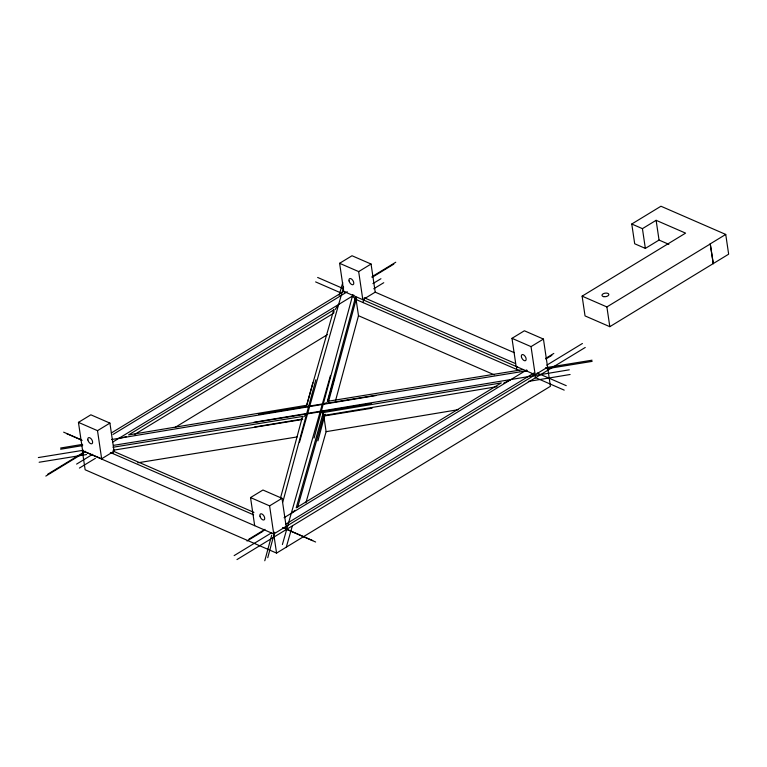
<?xml version="1.0" encoding="UTF-8"?>
<svg xmlns="http://www.w3.org/2000/svg" width="767" height="767" viewBox="0 0 767 767"><rect width="100%" height="100%" fill="white"/><g stroke="black" fill="none" stroke-linecap="round" stroke-linejoin="round"><path stroke-width="1.15" d="M280.454 498.214L302.543 416.462L113.008 447.247M264.778 560.763L271.691 535.184M306.858 405.072L312.869 382.829M267.75 557.714L274.663 532.135M282.774 502.107L315.841 379.78M314.067 438.053L352.839 294.595M317.902 440.891L325.112 414.199M328.42 401.966L356.377 298.545M335.467 400.911L358.496 315.716L355.667 296.599L327.356 401.362L523.276 369.541M339.148 295.314L342.744 282.649M299.494 442.156L343.616 287.002M282.39 544.551L330.414 375.677M323.3 412.541L296.196 507.859L501.311 382.915L323.3 412.55L326.119 431.668L305.88 502.864M286.225 547.398L292.227 526.296M297.625 507.294L324.038 414.41M327.643 401.745L334.249 378.524M335.112 309.552L338.64 304.48M303.694 416.874L306.589 414.007M291.259 513.353L295.084 510.237M524.686 370.844L526.296 370.864M307.509 406.596L309.6 406.587M503.852 383.088L511.014 379.512M82.596 450.478L78.445 422.368L90.851 414.813L109.911 423.106L114.053 451.217L101.656 458.771L82.309 450.651L85.137 469.768L276.561 553.093L550.418 386.3L543.439 339.072L524.379 330.778L511.982 338.333L516.133 366.444M511.982 338.333L531.032 346.626L535.184 374.737L343.76 291.412L339.608 263.302L352.015 255.747L371.065 264.04L375.216 292.15L514.293 352.686M78.445 422.368L97.505 430.661L109.911 423.106M339.608 263.302L358.668 271.595L371.065 264.04M111.311 432.991L343.76 291.412M47.765 474.179L85.329 451.303M113.017 434.438L347.317 291.738M372.033 276.676L395.762 262.228M45.819 476.086L83.382 453.211M372.062 277.386L393.807 264.136M76.595 464.093L92.606 454.332M112.634 442.137L353.913 295.18M372.935 283.598L380.94 278.718M79.404 468.071L95.424 458.311M134.474 434.534L333.703 313.185M354.728 300.376L356.722 299.159M373.75 288.795L383.759 282.697M375.216 292.15L362.82 299.705L358.668 271.595M175.298 427.296L327.346 334.69M631.768 224.012L660.953 206.237L725.735 234.434L728.65 254.184L609.813 326.684L585.039 315.908L582.115 296.148L685.583 233.13L656.121 220.311L642.43 228.652L631.768 224.012L634.692 243.762L645.354 248.403L659.045 240.061L668.862 244.337M254.682 525.683L250.531 497.572L262.937 490.017L281.997 498.31L286.149 526.421M250.531 497.572L269.591 505.865L281.997 498.31M531.032 346.626L543.439 339.072M710.242 243.868L713.272 263.666L710.242 243.868L725.735 234.434M582.115 296.148L606.889 306.934L710.357 243.916M248.959 539.115L265.008 529.345M284.058 517.735L526.737 369.934M545.788 358.333L553.812 353.443M247.012 541.023L263.062 531.253M545.845 359.014L551.856 355.351M234.146 555.605L271.739 532.701M285.592 524.264L533.937 373.011M546.804 365.169L582.421 343.482M547.59 367.182L273.742 533.976L82.309 450.651M236.965 559.584L585.24 347.461M323.319 403.825L326.474 402.972M118.895 438.321L126.267 436.759M60.612 448.024L82.644 444.352M111.637 439.529L376.031 395.532M60.66 449.222L82.692 445.56M253.867 422.301L569.296 369.809M254.692 426.979L302.236 419.07M323.108 415.599L497.054 386.654M528.358 381.439L570.111 374.497M326.119 431.668L458.158 409.693M258.613 414.324L527.217 370.72M545.74 367.709L592.047 360.193M546.976 368.716L592.124 361.382M38.35 457.563L83.44 450.248M113.497 445.359L371.295 403.509M39.136 462.252L86.537 454.553M113.132 450.239L302.725 419.453M322.37 416.27L372.081 408.197M137.772 462.798L297.107 436.931M317.653 277.462L343.549 288.728M364.267 297.749L515.501 363.577M537.245 373.04L566.257 385.667M315.611 281.911L341.507 293.186M354.968 299.044L519.662 370.729M535.203 377.498L564.205 390.125M358.496 315.716L494.332 374.842M113.2 451.13L253.944 512.404M63.651 432.166L81.292 439.846M110.352 452.492L253.57 514.83M282.63 527.485L312.725 540.582M66.566 433.595L82.136 440.373M285.545 528.914L315.64 542.01M320.299 411.246L322.543 413.029L323.732 415.493M656.121 220.311L659.045 240.061M642.43 228.652L645.354 248.403M606.889 306.934L609.813 326.684M333.703 309.973L334.038 312.227M269.591 505.865L276.561 553.093M97.505 430.661L101.656 458.771M352.609 296.58A4.295 2.311 42.1 0 1 355.572 299.513M532.806 373.702A3.471 1.889 58.7 0 1 535.625 377.68M285.362 526.699A3.471 1.889 58.7 0 1 286.58 529.364M111.292 452.904A3.471 2.291 -66.5 0 1 113.382 452.818M344.45 292.735A3.471 1.889 58.7 0 1 346.138 292.448M516.565 369.387A3.471 2.291 -66.5 0 1 517.14 366.54M363.251 302.649A3.471 2.291 -66.5 0 1 365.293 298.2M333.703 309.964L306.599 405.283L128.588 434.908L333.703 309.964M521.426 356.923A3.471 1.889 58.7 0 0 525.491 360.653A3.471 1.889 58.7 0 0 524.331 355.409A3.471 1.889 58.7 0 0 521.426 356.923M259.975 516.162A3.471 1.889 58.7 0 0 264.04 519.892A3.471 1.889 58.7 0 0 262.889 514.647A3.471 1.889 58.7 0 0 259.975 516.162M349.052 280.904A3.471 1.889 58.7 0 0 353.117 284.634A3.471 1.889 58.7 0 0 351.967 279.389A3.471 1.889 58.7 0 0 349.052 280.904M87.889 439.97A3.471 1.889 58.7 0 0 91.963 443.7A3.471 1.889 58.7 0 0 90.803 438.456A3.471 1.889 58.7 0 0 87.889 439.97M603.744 296.656A3.471 1.783 -8.4 0 0 608.845 294.499A3.471 1.783 -8.4 0 0 603.629 293.56A3.471 1.783 -8.4 0 0 603.744 296.656"/></g></svg>
